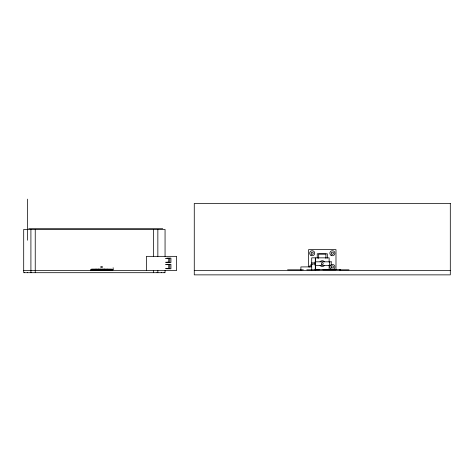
<?xml version="1.0" encoding="UTF-8"?>
<svg xmlns="http://www.w3.org/2000/svg" width="474" height="474" viewBox="0 0 474 474"><rect width="100%" height="100%" fill="white"/><g stroke="black" fill="none" stroke-linecap="round" stroke-linejoin="round"><path stroke-width="0.71" d="M311.702 264.765L311.519 266.204L310.559 266.874L300.883 266.933L300.883 270.536M105.187 270.346L104.884 270.536M107.408 270.518L107.474 269.404L107.1 269.096M100.719 266.613L102.467 266.613M96.086 269.096L95.724 269.339L95.813 270.53M98.705 269.096L98.005 269.475L98.343 270.536M28.748 228.705L162.748 228.705M166.878 258.105L170.924 258.105L170.924 262.56L166.878 262.56M165.337 258.389L169.775 258.389L169.775 262.27L165.337 262.27M166.694 262.211L168.335 262.211M311.702 262.892L315.311 262.892M311.702 264.048L315.311 264.048M166.878 264.32L170.924 264.32L170.924 268.776L166.57 268.752M165.337 264.611L169.775 264.611L169.775 268.485L165.337 268.485M100.701 267.508L102.479 267.508M91.583 269.096L111.603 269.096M90.842 269.345L91.962 269.345M111.224 269.345L112.344 269.345M90.783 269.813L112.403 269.813M287.57 269.813L303.313 269.813M306.814 269.813L319.565 269.813M322.907 269.813L335.657 269.813M339.485 269.813L349.03 269.813M90.783 270.174L112.403 270.174M23.7 270.536L176.612 270.536L176.612 256.345L146.401 256.345L146.407 270.536M194.269 270.536L450.3 270.536M104.476 269.096L105.104 269.279L105.198 270.174M340.19 270.536L340.19 269.38L315.435 269.38L315.435 257.844L329.134 257.844L329.134 262.169M335.989 269.813L335.989 249.62L308.58 249.62L308.58 266.933M329.495 261.808L329.495 265.416M329.134 265.055L329.134 269.38M327.333 258.134L327.333 253.78L317.236 253.78L317.236 258.134M325.893 258.407L325.893 254.082L318.676 254.082L318.676 258.407M315.311 268.397L315.311 257.844L311.702 257.844L311.702 270.536M315.311 269.807L315.311 270.536M168.738 258.389L168.738 262.27M168.738 264.611L168.738 268.485M165.059 256.404L165.059 229.428L23.7 229.428L23.7 272.698L165.059 272.698L165.059 270.536M164.194 272.295L164.194 272.698M161.308 272.295L161.308 272.698M157.848 229.428L157.848 256.404M157.848 270.536L157.848 272.698M157.125 272.295L157.125 272.698M153.517 229.428L153.517 256.404M153.517 270.536L153.517 272.698M113.132 267.733L113.132 269.208M113.132 269.345L113.132 269.902M103.036 269.113L103.036 270.518M100.15 269.113L100.15 270.518M35.242 229.428L35.242 272.698M31.634 272.295L31.634 272.698M30.911 229.428L30.911 272.698M27.451 199.133L27.451 240.247M27.451 272.295L27.451 272.698M24.565 272.295L24.565 272.698M311.116 267.087A1.084 1.084 0 0 1 311.667 265.979M309.67 267.111A2.524 2.524 0 0 1 312.188 264.409M316.081 269.552A0.717 0.717 0 0 1 316.259 269.445M316.045 269.611A0.794 0.794 0 0 1 315.423 269.83M315.086 269.759A0.889 0.889 0 0 1 315.281 268.734M324.536 265.416A2.885 2.885 0 0 1 320.033 265.416M320.033 261.808A2.885 2.885 0 0 1 324.536 261.808M450.3 203.464L194.269 203.464L194.269 274.867L450.3 274.867L450.3 203.464M331.225 261.808L315.074 261.808L315.074 265.416L331.225 265.416L331.225 261.808M311.643 254.165A1.084 1.084 0 0 0 313.267 253.229A1.084 1.084 0 0 0 311.643 252.292A1.084 1.084 0 0 0 311.643 254.165M331.841 254.165A1.084 1.084 0 0 0 333.465 253.229A1.084 1.084 0 0 0 331.841 252.292A1.084 1.084 0 0 0 331.841 254.165M331.841 267.869A1.084 1.084 0 0 0 333.465 266.933A1.084 1.084 0 0 0 331.841 265.991A1.084 1.084 0 0 0 331.841 267.869M310.926 255.415A2.524 2.524 0 0 0 314.712 253.229A2.524 2.524 0 0 0 310.926 251.042A2.524 2.524 0 0 0 310.926 255.415M331.119 255.415A2.524 2.524 0 0 0 334.905 253.229A2.524 2.524 0 0 0 331.119 251.042A2.524 2.524 0 0 0 331.119 255.415M330.965 269.019A2.524 2.524 0 0 0 334.899 267.111A2.524 2.524 0 0 0 331.279 264.658A2.524 2.524 0 0 0 330.965 269.019M321.775 264.397A0.936 0.936 0 0 0 323.215 263.663A0.936 0.936 0 0 0 321.864 262.78A0.936 0.936 0 0 0 321.775 264.397"/></g></svg>
